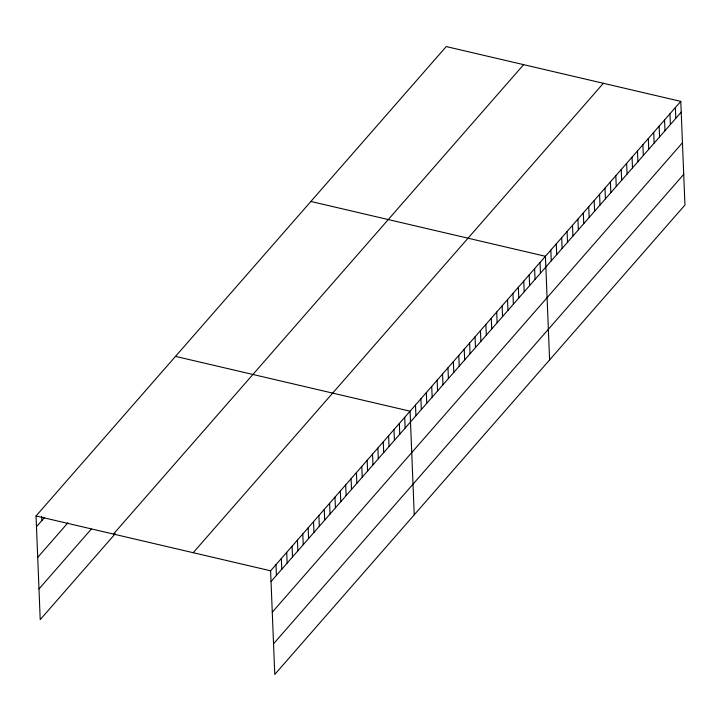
<?xml version="1.0" encoding="UTF-8"?>
<svg xmlns="http://www.w3.org/2000/svg" width="721" height="721" viewBox="0 0 721 721"><rect width="100%" height="100%" fill="white"/><g stroke="black" fill="none" stroke-linecap="round" stroke-linejoin="round"><path stroke-width="1.08" d="M115.306 533.675L40.214 619.618L36.05 515.975L446.227 46.568L680.786 101.382L684.95 205.025L274.773 674.432L270.609 570.798L680.786 101.382M36.483 526.718L44.531 517.507M37.708 557.378L67.882 522.842M38.979 588.958L91.279 529.106M113.458 534.072L523.626 64.656M193.21 552.701L603.378 83.294M271.042 581.532L681.219 112.125M272.277 612.192L682.454 142.785M273.547 643.772L683.715 174.365M310.868 201.474L545.427 256.288L549.591 359.923M175.509 356.381L410.069 411.195L414.233 514.83M36.05 515.975L270.609 570.798M675.37 107.582L675.802 118.325M669.962 113.774L670.395 124.517M664.546 119.974L664.978 130.717M659.129 126.166L659.562 136.909M653.713 132.367L654.145 143.109M648.305 138.558L648.729 149.301M642.889 144.759L643.321 155.502M637.472 150.959L637.905 161.693M632.056 157.151L632.488 167.894M626.648 163.352L627.072 174.085M621.232 169.543L621.664 180.286M615.815 175.744L616.248 186.478M610.399 181.935L610.831 192.678M604.991 188.136L605.415 198.87M599.575 194.328L600.007 205.07M594.158 200.528L594.591 211.262M588.742 206.72L589.174 217.463M583.334 212.92L583.758 223.654M577.918 219.112L578.35 229.855M572.501 225.312L572.934 236.046M567.085 231.504L567.517 242.247M561.677 237.705L562.101 248.439M556.261 243.896L556.693 254.639M550.844 250.097L551.277 260.831M540.02 262.489L540.444 273.223M534.603 268.681L535.036 279.424M529.187 274.881L529.62 285.624M523.77 281.073L524.203 291.816M518.354 287.273L518.787 298.016M512.946 293.465L513.379 304.208M507.53 299.666L507.963 310.409M502.113 305.857L502.546 316.6M496.697 312.058L497.13 322.801M491.289 318.249L491.722 328.992M485.873 324.45L486.305 335.193M480.456 330.642L480.889 341.384M475.04 336.842L475.472 347.585M469.632 343.034L470.065 353.777M464.216 349.234L464.648 359.977M458.799 355.426L459.232 366.169M453.383 361.627L453.815 372.369M447.975 367.818L448.408 378.561M442.559 374.019L442.991 384.762M437.142 380.21L437.575 390.953M431.726 386.411L432.158 397.154M426.318 392.603L426.751 403.345M420.902 398.803L421.334 409.546M415.485 404.995L415.918 415.738M404.706 417.333L405.139 428.076M399.344 423.47L399.776 434.213M393.981 429.608L394.414 440.351M388.619 435.745L389.052 446.488M383.257 441.892L383.68 452.626M377.885 448.029L378.318 458.763M372.523 454.167L372.955 464.901M367.16 460.304L367.593 471.047M361.798 466.442L362.23 477.185M356.435 472.579L356.868 483.322M351.073 478.717L351.506 489.46M345.71 484.854L346.134 495.597M340.339 490.992L340.772 501.735M334.977 497.13L335.409 507.872M329.614 503.276L330.047 514.01M324.252 509.414L324.684 520.147M318.889 515.551L319.322 526.285M313.527 521.689L313.95 532.431M308.155 527.826L308.588 538.569M302.793 533.964L303.226 544.706M297.431 540.101L297.863 550.844M292.068 546.239L292.501 556.982M286.706 552.376L287.138 563.119M281.343 558.514L281.776 569.257M275.981 564.66L276.404 575.394M41.674 516.281L41.845 520.58"/></g></svg>
